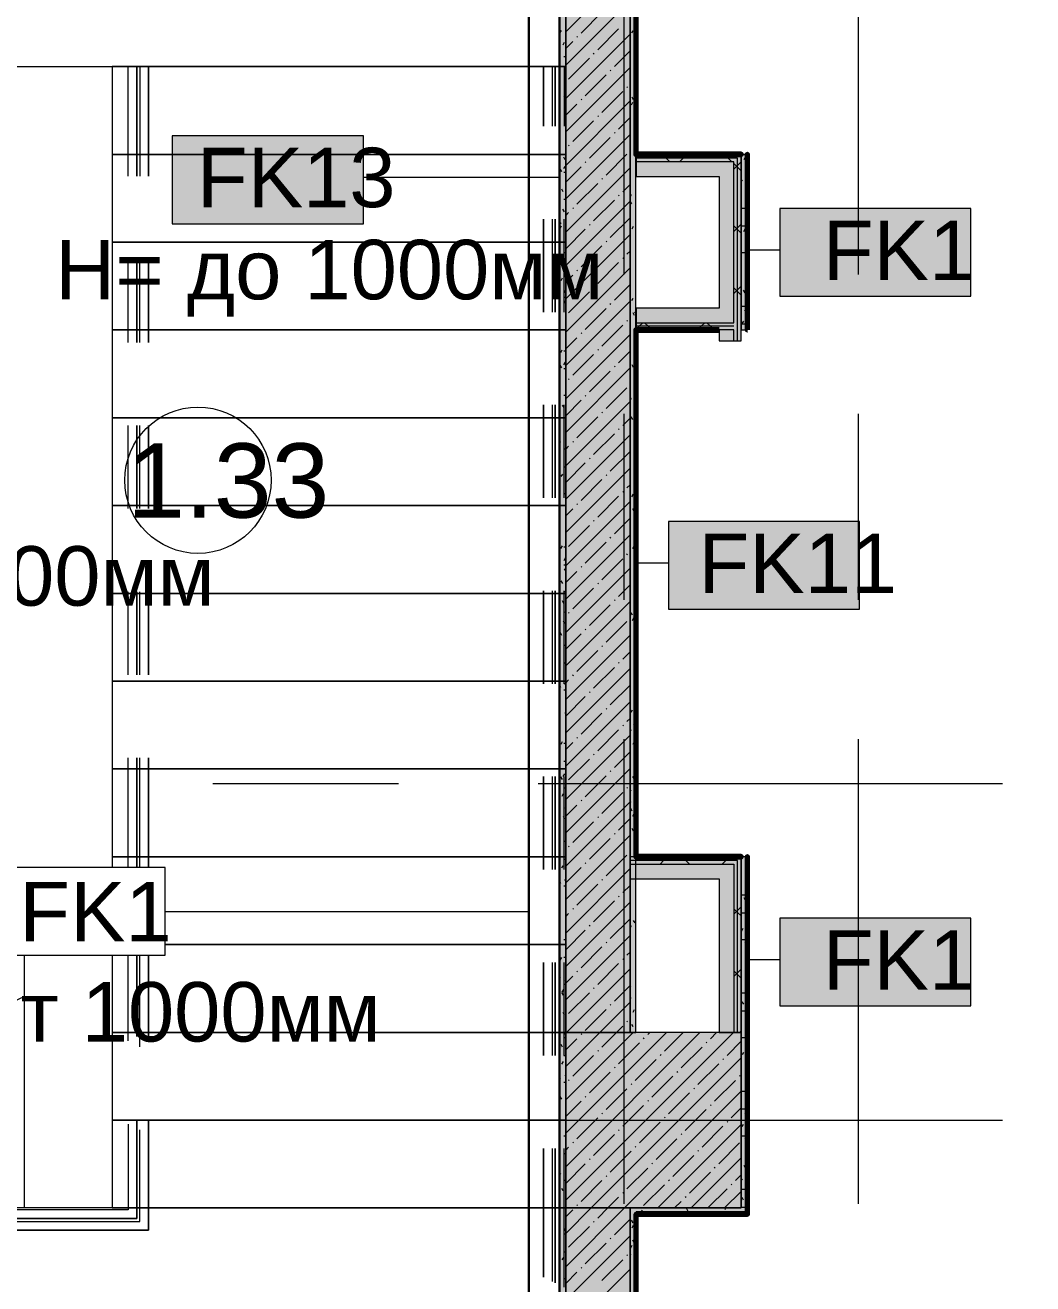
# Model space of a CAD drawing. Header units: millimetres. Extents: x -3817 to 677485, y -22715 to 103890.
# Drawn here: x 40556 to 43999, y 18352 to 22653 of the extents above; entities that cross this region are included whole.
import ezdxf

# ---------------------------------------------------------------- set-up
doc = ezdxf.new("R2010")
doc.units = ezdxf.units.MM
doc.layers.add('PDF _Геометрия', color=7, linetype='Continuous', true_color=0x1d1d1d)
doc.layers.add('PDF _Сплошная заливка', color=7, linetype='Continuous', true_color=0xffffff)
doc.layers.add('PDF _Текст', color=7, linetype='Continuous')
doc.styles.add('PDF GOST-Common', font='arial.ttf')

msp = doc.modelspace()

# ---------------------------------------------------------------- hatches: boundary and pattern name
at = {"layer": 'PDF _Сплошная заливка', "transparency": 33554559}
h = msp.add_hatch(color=256, dxfattribs=at)
h.paths.add_polyline_path([(43023.3, 18591.3), (43023.3, 19811.3), (43003.3, 19811.3), (43003.3, 18591.3)], flags=0)
h.paths.add_polyline_path([(43003.3, 21611.3), (43023.3, 21611.3), (43023.3, 22211.3), (43003.3, 22211.3)], flags=0)
h.paths.add_polyline_path([(43003.3, 24011.3), (43023.3, 24011.3), (43023.3, 25211.3), (43003.3, 25211.3), (43003.3, 24611.4)], flags=0)
for points in [[(42978.3, 22198.8), (42990.8, 22198.8), (42990.8, 22211.3), (42644.3, 22211.3), (42644.3, 22198.8), (42971.5, 22198.8)], [(42971.5, 22186.3), (42978.3, 22186.3), (42978.3, 22198.8), (42644.3, 22198.8), (42644.3, 22186.3), (42928.3, 22186.3)], [(42978.3, 21573.8), (42990.8, 21573.8), (42990.8, 22198.8), (42978.3, 22198.8), (42978.3, 21611.3)], [(42971.5, 21623.8), (42978.3, 21623.8), (42978.3, 21636.3), (42644.3, 21636.3), (42644.3, 21623.8), (42928.3, 21623.8)], [(42978.3, 21611.3), (42978.3, 21623.8), (42644.3, 21623.8), (42644.3, 21611.3), (42971.5, 21611.3)], [(42990.8, 19211.3), (43003.3, 19211.4), (43003.3, 19811.3), (42990.8, 19811.3), (42990.8, 19798.8)], [(42644.3, 18591.3), (43003.3, 18591.3), (43003.3, 18611.3), (42623.3, 18611.3), (42623.3, 18591.3), (42643.3, 18591.3)]]:
    msp.add_hatch(color=256, dxfattribs=at).paths.add_polyline_path(points)
at = {"layer": 'PDF _Сплошная заливка', "true_color": 0xe7e7e7, "transparency": 33554559}
h = msp.add_hatch(color=254, dxfattribs=at)
h.paths.add_polyline_path([(42978.3, 21573.8), (42978.3, 21611.3), (42928.3, 21610.3), (42928.3, 21573.8), (42971.5, 21573.8)], flags=0)
h.paths.add_polyline_path([(42928.3, 21636.3), (42978.3, 21636.3), (42978.3, 22186.3), (42928.3, 22186.3), (42928.3, 21686.3)], flags=0)
msp.add_hatch(color=254, dxfattribs=at).paths.add_polyline_path([(42978.3, 19211.3), (42978.3, 19786.3), (42928.3, 19786.3), (42928.3, 19211.3), (42971.5, 19211.3)])

# ---------------------------------------------------------------- linework, layer by layer
msp.add_lwpolyline([(39055.7, 17226.2), (42382.3, 17226.2), (42382.3, 25282.3), (39055.7, 25282.3)], close=True)
at = {"layer": 'PDF _Геометрия', "color": 9, "lineweight": 9, "true_color": 0xc0c0c0}
for points in [[(42403.3, 17131.3), (42403.3, 25311.3), (42383.3, 25311.3), (42003.3, 25311.3), (42403.3, 25311.3), (42403.3, 25531.4), (42153.3, 25531.4), (42153.3, 25531.1), (42173.3, 25531.1), (42403.3, 25531.1), (42403.3, 25211.3), (42623.3, 25211.3), (42623.3, 26411.3), (42403.3, 26411.3), (42153.3, 26411.3), (42153.3, 25689.1), (41953.3, 25689.1), (41953.3, 25531.4), (41953.3, 25311.3), (41928.3, 25311.3), (41928.3, 25201.3)], [(42383.3, 25290.3), (42383.3, 17131.3), (39023.3, 17131.3), (39023.3, 18620.7)], [(42643.3, 22212.3), (42643.3, 24611.4), (42623.3, 24611.4), (42623.3, 24086.3), (42623.3, 24011.3), (42623.3, 19811.3), (42623.3, 19736.3), (42623.3, 19211.3), (42643.3, 19211.3), (42643.3, 19811.3)], [(42643.3, 19812.3), (42643.3, 22211.3)], [(42928.3, 21610.3), (42928.3, 21573.8), (43003.3, 21573.8), (43003.3, 22211.3), (42990.8, 22211.3), (42928.3, 22211.3), (42644.3, 22211.3), (42644.3, 22136.3), (42928.3, 22136.3), (42928.3, 21686.3), (42644.3, 21686.3), (42644.3, 21611.3), (42928.3, 21611.3)], [(42644.3, 18591.3), (43003.3, 18591.3), (43023.3, 18591.3), (43023.3, 19811.3), (43003.3, 19811.3), (43003.3, 18611.3), (42623.3, 18611.3), (42623.3, 18591.3), (42623.3, 17171.3)], [(42623.3, 19736.3), (42928.3, 19736.3), (42928.3, 19211.3), (43003.3, 19211.3), (43003.3, 19811.3), (42990.8, 19811.3), (42928.3, 19811.3), (42623.3, 19811.3)], [(42623.3, 17171.3), (42623.3, 18611.3), (42403.3, 18611.3), (42403.3, 17111.3)]]:
    msp.add_lwpolyline(points, dxfattribs=at)
at = {"layer": 'PDF _Геометрия', "color": 253, "lineweight": 9, "true_color": 0xaaaaaa}
for points in [[(42403.3, 22511.3), (42403.3, 25311.3), (39003.3, 25311.3), (39003.3, 22511.3), (40853.3, 22511.3)], [(42403.3, 22211.3), (40853.3, 22211.3)], [(42403.3, 21911.3), (40853.3, 21911.3)], [(42403.3, 21611.3), (40853.3, 21611.3)], [(42403.3, 21311.3), (40853.3, 21311.3)], [(42403.3, 21011.3), (40853.3, 21011.3)], [(42403.3, 20711.3), (40853.3, 20711.3)], [(42403.3, 20411.3), (40853.3, 20411.3)], [(42403.3, 20111.3), (40853.3, 20111.3)], [(42403.3, 19811.3), (40853.3, 19811.3)], [(42403.3, 19511.3), (41034.4, 19511.3)], [(42403.3, 19211.3), (40853.3, 19211.3)], [(42403.3, 18911.3), (40853.3, 18911.3)]]:
    msp.add_lwpolyline(points, close=True, dxfattribs=at)
at = {"layer": 'PDF _Геометрия', "color": 231, "lineweight": 30, "true_color": 0xff80c0}
msp.add_lwpolyline([(42277.8, 17152.3), (42277.8, 24852.6)], dxfattribs=at)
at = {"layer": 'PDF _Геометрия', "color": 9, "lineweight": 9, "true_color": 0xc0c0c0}
for points in [[(42623.3, 19211.3), (42623.3, 24611.4), (42403.3, 24611.4), (42403.3, 19211.3)], [(43003.3, 22211.3), (43003.3, 21611.3), (43023.3, 21611.3), (43023.3, 22211.3)]]:
    msp.add_lwpolyline(points, close=True, dxfattribs=at)
at = {"layer": 'PDF _Геометрия', "color": 31, "lineweight": 70, "true_color": 0xfcbc52}
for points in [[(42644.3, 24011.3), (42643.3, 24011.3), (42643.3, 22211.3), (42644.3, 22211.3), (42644.3, 24010.3)], [(42644.3, 21611.3), (42643.3, 21611.3), (42643.3, 19811.3), (42644.3, 19811.3), (42644.3, 21610.3)]]:
    msp.add_lwpolyline(points, dxfattribs=at)
at = {"layer": 'PDF _Геометрия', "color": 253, "lineweight": 9, "true_color": 0xaaaaaa}
for points in [[(42603.3, 21801), (42603.3, 23388.5)], [(43403.3, 21801), (43403.3, 23388.5)], [(40553.3, 19474.9), (40553.3, 19334.1), (40553.3, 18611.3), (39003.3, 18611.3), (39003.3, 17111.3), (42403.3, 17111.3), (42403.3, 18611.3), (42403.3, 22511.3), (40853.3, 22511.3), (40853.3, 19774.9)], [(42603.3, 20689.8), (42603.3, 21324.8)], [(43403.3, 20689.8), (43403.3, 21324.8)], [(42603.3, 18626), (42603.3, 20213.5)], [(43403.3, 18626), (43403.3, 20213.5)], [(41197.6, 20061.3), (41832.6, 20061.3)], [(42308.8, 20061.3), (43896.3, 20061.3)], [(40853.3, 19474.9), (40853.3, 18611.3), (42403.3, 18611.3), (40853.3, 18611.3), (40553.3, 18611.3), (39003.3, 18611.3), (39665, 18919.9), (39712.2, 19114.3), (39844.3, 18831.1), (39891.6, 19025.6), (40553.3, 19334.1)], [(41197.6, 18911.3), (41832.6, 18911.3)], [(42308.8, 18911.3), (43896.3, 18911.3)]]:
    msp.add_lwpolyline(points, dxfattribs=at)
at = {"layer": 'PDF _Геометрия', "lineweight": 9}
for points in [[(42403.3, 22630.1), (42623.3, 22850.1)], [(42403.3, 22516), (42623.3, 22736)], [(42455.7, 22625.5), (42527, 22696.8)], [(42403.3, 22402), (42623.3, 22622)], [(42512.8, 22568.5), (42584, 22639.8)], [(42403.3, 22573.1), (42427.2, 22597)], [(42441.5, 22611.3), (42443.9, 22613.7)], [(42413, 22468.7), (42484.3, 22540)], [(42498.5, 22554.3), (42500.9, 22556.6)], [(42569.8, 22511.5), (42623.3, 22565)], [(42403.3, 22287.9), (42623.3, 22507.9)], [(42555.5, 22497.2), (42557.9, 22499.6)], [(42470, 22411.7), (42541.3, 22483)], [(42527, 22354.7), (42598.3, 22426)], [(42612.6, 22440.2), (42614.9, 22442.6)], [(42403.3, 22173.9), (42623.3, 22393.9)], [(42403.3, 22345), (42441.5, 22383.2)], [(42455.7, 22397.4), (42458.1, 22399.8)], [(42427.2, 22254.9), (42498.5, 22326.2)], [(42512.8, 22340.4), (42515.1, 22342.8)], [(42584, 22297.7), (42623.3, 22336.9)], [(42403.3, 22059.8), (42623.3, 22279.8)], [(42569.8, 22283.4), (42572.2, 22285.8)], [(42413, 22240.6), (42415.3, 22243)], [(42484.3, 22197.9), (42555.5, 22269.1)], [(42541.3, 22140.8), (42612.6, 22212.1)], [(42759.3, 22186.3), (42746.8, 22198.8), (42734.3, 22211.3)], [(42792.1, 22186.3), (42804.6, 22198.8), (42817.1, 22211.3)], [(42971.5, 22186.3), (42959, 22198.8), (42946.5, 22211.3)], [(42403.3, 22116.9), (42455.7, 22169.3)], [(42403.3, 21945.8), (42623.3, 22165.8)], [(42470, 22183.6), (42472.4, 22186)], [(42978.3, 22160.4), (42990.8, 22172.9), (43003.3, 22185.4)], [(43003.3, 22154.6), (42990.8, 22167.1), (42978.3, 22179.6)], [(42441.5, 22041), (42512.8, 22112.3)], [(42527, 22126.6), (42529.4, 22129)], [(42598.3, 22083.8), (42623.3, 22108.8)], [(42584, 22069.6), (42586.4, 22071.9)], [(42403.3, 21831.7), (42623.3, 22051.7)], [(42427.2, 22026.8), (42429.6, 22029.2)], [(42498.5, 21984), (42569.8, 22055.3)], [(42403.3, 22002.8), (42413, 22012.5)], [(42555.5, 21927), (42623.3, 21994.7)], [(42403.3, 21888.8), (42470, 21955.5)], [(42403.3, 21717.7), (42623.3, 21937.7)], [(42484.3, 21969.8), (42486.6, 21972.1)], [(42978.3, 21948.2), (42990.8, 21960.7), (43003.3, 21973.2)], [(43003.3, 21942.4), (42990.8, 21954.9), (42978.3, 21967.4)], [(42455.7, 21827.2), (42527, 21898.5)], [(42541.3, 21912.7), (42543.6, 21915.1)], [(42598.3, 21855.7), (42600.7, 21858.1)], [(42612.6, 21870), (42623.3, 21880.7)], [(42403.3, 21603.6), (42623.3, 21823.6)], [(42441.5, 21812.9), (42443.9, 21815.3)], [(42512.8, 21770.2), (42584, 21841.5)], [(42403.3, 21774.7), (42427.2, 21798.7)], [(42569.8, 21713.2), (42623.3, 21766.6)], [(42413, 21670.4), (42484.3, 21741.7)], [(42498.5, 21755.9), (42500.9, 21758.3)], [(42978.3, 21736.1), (42990.8, 21748.6), (43003.3, 21761.1)], [(43003.3, 21730.3), (42990.8, 21742.8), (42978.3, 21755.3)], [(42403.3, 21489.6), (42623.3, 21709.6)], [(42470, 21613.4), (42541.3, 21684.6)], [(42555.5, 21698.9), (42557.9, 21701.3)], [(42612.6, 21641.9), (42614.9, 21644.2)], [(42644.3, 21614.2), (42653.9, 21623.8), (42666.4, 21636.3)], [(42698, 21611.3), (42685.4, 21623.8), (42672.9, 21636.3)], [(42853.5, 21611.3), (42866, 21623.8), (42878.5, 21636.3)], [(42910.1, 21611.3), (42897.6, 21623.8), (42885.1, 21636.3)], [(42403.3, 21375.5), (42623.3, 21595.5)], [(42455.7, 21599.1), (42458.1, 21601.5)], [(42527, 21556.3), (42598.3, 21627.6)], [(42403.3, 21546.6), (42441.5, 21584.8)], [(42427.2, 21456.5), (42498.5, 21527.8)], [(42512.8, 21542.1), (42515.1, 21544.4)], [(42584, 21499.3), (42623.3, 21538.5)], [(42403.3, 21261.5), (42623.3, 21481.5)], [(42484.3, 21399.5), (42555.5, 21470.8)], [(42569.8, 21485.1), (42572.2, 21487.4)], [(42413, 21442.3), (42415.3, 21444.7)], [(42470, 21385.3), (42472.4, 21387.6)], [(42541.3, 21342.5), (42612.6, 21413.8)], [(42403.3, 21318.5), (42455.7, 21371)], [(42403.3, 21147.4), (42623.3, 21367.4)], [(42441.5, 21242.7), (42512.8, 21314)], [(42527, 21328.2), (42529.4, 21330.6)], [(42598.3, 21285.5), (42623.3, 21310.4)], [(42403.3, 21033.4), (42623.3, 21253.4)], [(42498.5, 21185.7), (42569.8, 21257)], [(42584, 21271.2), (42586.4, 21273.6)], [(42403.3, 21204.5), (42413, 21214.2)], [(42427.2, 21228.4), (42429.6, 21230.8)], [(42484.3, 21171.4), (42486.6, 21173.8)], [(42555.5, 21128.6), (42623.3, 21196.4)], [(42403.3, 21090.4), (42470, 21157.2)], [(42403.3, 20919.4), (42623.3, 21139.4)], [(42541.3, 21114.4), (42543.6, 21116.8)], [(42455.7, 21028.9), (42527, 21100.1)], [(42612.6, 21071.6), (42623.3, 21082.3)], [(42512.8, 20971.8), (42584, 21043.1)], [(42598.3, 21057.4), (42600.7, 21059.7)], [(42403.3, 20805.3), (42623.3, 21025.3)], [(42403.3, 20976.4), (42427.2, 21000.3)], [(42441.5, 21014.6), (42443.9, 21017)], [(42498.5, 20957.6), (42500.9, 20959.9)], [(42569.8, 20914.8), (42623.3, 20968.3)], [(42403.3, 20691.3), (42623.3, 20911.3)], [(42413, 20872), (42484.3, 20943.3)], [(42555.5, 20900.5), (42557.9, 20902.9)], [(42470, 20815), (42541.3, 20886.3)], [(42527, 20758), (42598.3, 20829.3)], [(42612.6, 20843.5), (42614.9, 20845.9)], [(42403.3, 20577.2), (42623.3, 20797.2)], [(42403.3, 20748.3), (42441.5, 20786.5)], [(42455.7, 20800.8), (42458.1, 20803.1)], [(42427.2, 20658.2), (42498.5, 20729.5)], [(42512.8, 20743.7), (42515.1, 20746.1)], [(42584, 20701), (42623.3, 20740.2)], [(42569.8, 20686.7), (42572.2, 20689.1)], [(42403.3, 20463.2), (42623.3, 20683.2)], [(42413, 20643.9), (42415.3, 20646.3)], [(42484.3, 20601.2), (42555.5, 20672.5)], [(42541.3, 20544.1), (42612.6, 20615.4)], [(42403.3, 20520.2), (42455.7, 20572.7)], [(42403.3, 20349.1), (42623.3, 20569.1)], [(42470, 20586.9), (42472.4, 20589.3)], [(42441.5, 20444.4), (42512.8, 20515.6)], [(42527, 20529.9), (42529.4, 20532.3)], [(42584, 20472.9), (42586.4, 20475.2)], [(42598.3, 20487.1), (42623.3, 20512.1)], [(42403.3, 20235.1), (42623.3, 20455.1)], [(42427.2, 20430.1), (42429.6, 20432.5)], [(42498.5, 20387.3), (42569.8, 20458.6)], [(42403.3, 20406.1), (42413, 20415.8)], [(42555.5, 20330.3), (42623.3, 20398)], [(42403.3, 20292.1), (42470, 20358.8)], [(42484.3, 20373.1), (42486.6, 20375.4)], [(42403.3, 20121), (42623.3, 20341)], [(42455.7, 20230.5), (42527, 20301.8)], [(42541.3, 20316), (42543.6, 20318.4)], [(42598.3, 20259), (42600.7, 20261.4)], [(42612.6, 20273.3), (42623.3, 20284)], [(42403.3, 20007), (42623.3, 20227)], [(42441.5, 20216.3), (42443.9, 20218.6)], [(42512.8, 20173.5), (42584, 20244.8)], [(42403.3, 20178), (42427.2, 20202)], [(42413, 20073.7), (42484.3, 20145)], [(42498.5, 20159.2), (42500.9, 20161.6)], [(42569.8, 20116.5), (42623.3, 20169.9)], [(42403.3, 19892.9), (42623.3, 20112.9)], [(42470, 20016.7), (42541.3, 20087.9)], [(42555.5, 20102.2), (42557.9, 20104.6)], [(42612.6, 20045.2), (42614.9, 20047.6)], [(42403.3, 19778.9), (42623.3, 19998.9)], [(42455.7, 20002.4), (42458.1, 20004.8)], [(42527, 19959.6), (42598.3, 20030.9)], [(42403.3, 19949.9), (42441.5, 19988.2)], [(42427.2, 19859.9), (42498.5, 19931.1)], [(42512.8, 19945.4), (42515.1, 19947.8)], [(42584, 19902.6), (42623.3, 19941.8)], [(42403.3, 19664.8), (42623.3, 19884.8)], [(42484.3, 19802.8), (42555.5, 19874.1)], [(42569.8, 19888.4), (42572.2, 19890.7)], [(42413, 19845.6), (42415.3, 19848)], [(42470, 19788.6), (42472.4, 19790.9)], [(42541.3, 19745.8), (42612.6, 19817.1)], [(42725.6, 19786.3), (42738.1, 19798.8), (42750.6, 19811.3)], [(42825.9, 19786.3), (42813.4, 19798.8), (42800.9, 19811.3)], [(42937.7, 19786.3), (42950.2, 19798.8), (42962.7, 19811.3)], [(42403.3, 19721.8), (42455.7, 19774.3)], [(42403.3, 19550.8), (42623.3, 19770.8)], [(42441.5, 19646), (42512.8, 19717.3)], [(42527, 19731.5), (42529.4, 19733.9)], [(42598.3, 19688.8), (42623.3, 19713.7)], [(42403.3, 19436.7), (42623.3, 19656.7)], [(42498.5, 19589), (42569.8, 19660.3)], [(42584, 19674.5), (42586.4, 19676.9)], [(42403.3, 19607.8), (42413, 19617.5)], [(42427.2, 19631.8), (42429.6, 19634.1)], [(42978.3, 19614.8), (42990.8, 19627.3), (43003.3, 19639.8)], [(43003.3, 19609), (42990.8, 19621.5), (42978.3, 19634)], [(42484.3, 19574.7), (42486.6, 19577.1)], [(42555.5, 19532), (42623.3, 19599.7)], [(42403.3, 19493.7), (42470, 19560.5)], [(42403.3, 19322.7), (42623.3, 19542.7)], [(42455.7, 19432.2), (42527, 19503.4)], [(42541.3, 19517.7), (42543.6, 19520.1)], [(42612.6, 19474.9), (42623.3, 19485.6)], [(42512.8, 19375.1), (42584, 19446.4)], [(42598.3, 19460.7), (42600.7, 19463)], [(42403.3, 19208.6), (42406, 19211.3), (42623.3, 19428.6)], [(42403.3, 19379.7), (42427.2, 19403.7)], [(42441.5, 19417.9), (42443.9, 19420.3)], [(42978.3, 19402.6), (42990.8, 19415.1), (43003.3, 19427.6)], [(43003.3, 19396.8), (42990.8, 19409.3), (42978.3, 19421.8)], [(42498.5, 19360.9), (42500.9, 19363.3)], [(42569.8, 19318.1), (42623.3, 19371.6)], [(42403.3, 19094.6), (42520.1, 19211.3), (42623.3, 19314.6)], [(42413, 19275.3), (42484.3, 19346.6)], [(42470, 19218.3), (42541.3, 19289.6)], [(42555.5, 19303.9), (42557.9, 19306.2)], [(42527, 19161.3), (42577.1, 19211.3), (42598.3, 19232.6)], [(42612.6, 19246.8), (42614.9, 19249.2)], [(42403.3, 18980.5), (42634.1, 19211.3)], [(42403.3, 18866.5), (42748.1, 19211.3)], [(42403.3, 18752.4), (42862.2, 19211.3)], [(42403.3, 18638.4), (42976.2, 19211.3)], [(42403.3, 19151.6), (42441.5, 19189.8)], [(42455.7, 19204.1), (42458.1, 19206.4)], [(42669.6, 19189.8), (42672, 19192.2)], [(42683.8, 19204.1), (42691.1, 19211.3)], [(42740.9, 19147), (42805.2, 19211.3)], [(42897.7, 19189.8), (42919.2, 19211.3)], [(42954.7, 19132.8), (43003.3, 19181.3)], [(42999.1, 19211.3), (43003.3, 19215.5)], [(42512.8, 19147), (42515.1, 19149.4)], [(42584, 19104.3), (42655.3, 19175.6)], [(42797.9, 19090), (42869.2, 19161.3)], [(42883.4, 19175.6), (42885.8, 19177.9)], [(42403.3, 18524.3), (42490.3, 18611.3), (43003.3, 19124.3)], [(42427.2, 19061.5), (42498.5, 19132.8)], [(42641.1, 19047.3), (42712.4, 19118.5)], [(42726.6, 19132.8), (42729, 19135.2)], [(42854.9, 19033), (42926.2, 19104.3)], [(42940.5, 19118.5), (42942.8, 19120.9)], [(42484.3, 19004.5), (42555.5, 19075.8)], [(42569.8, 19090), (42572.2, 19092.4)], [(42698.1, 18990.2), (42769.4, 19061.5)], [(42783.6, 19075.8), (42786, 19078.1)], [(42997.5, 19061.5), (42999.8, 19063.9)], [(42403.3, 18410.3), (42604.3, 18611.3), (43003.3, 19010.3)], [(42413, 19047.3), (42415.3, 19049.6)], [(42541.3, 18947.5), (42612.6, 19018.7)], [(42626.8, 19033), (42629.2, 19035.4)], [(42840.7, 19018.7), (42843, 19021.1)], [(42911.9, 18976), (42983.2, 19047.3)], [(42403.3, 18923.5), (42455.7, 18976)], [(42470, 18990.2), (42472.4, 18992.6)], [(42683.8, 18976), (42686.2, 18978.3)], [(42755.1, 18933.2), (42826.4, 19004.5)], [(42527, 18933.2), (42529.4, 18935.6)], [(42598.3, 18890.4), (42669.6, 18961.7)], [(42812.1, 18876.2), (42883.4, 18947.5)], [(42897.7, 18961.7), (42900.1, 18964.1)], [(42969, 18918.9), (43003.3, 18953.2)], [(42441.5, 18847.7), (42512.8, 18918.9)], [(42655.3, 18833.4), (42726.6, 18904.7)], [(42718.4, 18611.3), (43003.3, 18896.2)], [(42740.9, 18918.9), (42743.2, 18921.3)], [(42869.2, 18819.2), (42940.5, 18890.4)], [(42954.7, 18904.7), (42957.1, 18907.1)], [(42498.5, 18790.6), (42569.8, 18861.9)], [(42584, 18876.2), (42586.4, 18878.5)], [(42712.4, 18776.4), (42783.6, 18847.7)], [(42797.9, 18861.9), (42800.3, 18864.3)], [(42403.3, 18809.4), (42413, 18819.2)], [(42427.2, 18833.4), (42429.6, 18835.8)], [(42555.5, 18733.6), (42626.8, 18804.9)], [(42641.1, 18819.2), (42643.4, 18821.5)], [(42854.9, 18804.9), (42857.3, 18807.3)], [(42926.2, 18762.1), (42997.5, 18833.4)], [(42403.3, 18695.4), (42470, 18762.1)], [(42484.3, 18776.4), (42486.6, 18778.8)], [(42698.1, 18762.1), (42700.5, 18764.5)], [(42769.4, 18719.4), (42840.7, 18790.6)], [(42832.4, 18611.3), (43003.3, 18782.2)], [(42541.3, 18719.4), (42543.6, 18721.7)], [(42612.6, 18676.6), (42683.8, 18747.9)], [(42826.4, 18662.3), (42897.7, 18733.6)], [(42911.9, 18747.9), (42914.3, 18750.2)], [(42983.2, 18705.1), (43003.3, 18725.1)], [(42455.7, 18633.8), (42527, 18705.1)], [(42669.6, 18619.6), (42740.9, 18690.8)], [(42755.1, 18705.1), (42757.5, 18707.5)], [(42889.5, 18611.3), (42954.7, 18676.6)], [(42946.5, 18611.3), (43003.3, 18668.1)], [(42969, 18690.8), (42971.3, 18693.2)], [(42441.5, 18619.6), (42443.9, 18621.9)], [(42512.8, 18576.8), (42547.3, 18611.3), (42584, 18648.1)], [(42598.3, 18662.3), (42600.7, 18664.7)], [(42775.4, 18611.3), (42797.9, 18633.8)], [(42812.1, 18648.1), (42814.5, 18650.4)], [(42403.3, 18581.3), (42427.2, 18605.3)], [(42413, 18477), (42484.3, 18548.3)], [(42498.5, 18562.5), (42500.9, 18564.9)], [(42569.8, 18519.8), (42623.3, 18573.2)], [(42403.3, 18296.2), (42623.3, 18516.2)], [(42555.5, 18505.5), (42557.9, 18507.9)], [(42470, 18420), (42541.3, 18491.3)], [(42612.6, 18448.5), (42614.9, 18450.9)], [(42455.7, 18405.7), (42458.1, 18408.1)], [(42527, 18363), (42598.3, 18434.2)], [(42403.3, 18182.2), (42623.3, 18402.2)], [(42403.3, 18353.2), (42441.5, 18391.5)]]:
    msp.add_lwpolyline(points, dxfattribs=at)
at = {"layer": 'PDF _Геометрия', "color": 253, "lineweight": 9, "true_color": 0x9b9b9b}
for points in [[(42387.5, 22635.1), (42383.3, 22627.9)], [(42633.2, 22634), (42628.2, 22625.3)], [(42398.6, 22593.5), (42393.6, 22584.8)], [(42643.3, 22590.5), (42639.3, 22583.7)], [(42640.9, 22607.3), (42643.3, 22607.3)], [(42397.1, 22546.3), (42403.3, 22546.3)], [(42640.9, 22546.3), (42643.3, 22546.3)], [(42397.1, 22485.3), (42403.3, 22485.3)], [(42403.3, 22479.6), (42400.7, 22475.1)], [(42640.9, 22454.9), (42643.3, 22454.9)], [(42401.6, 22415.8), (42396.6, 22407.1)], [(42635.2, 22398.2), (42630.2, 22406.9)], [(42397.1, 22393.9), (42403.3, 22393.9)], [(42403.3, 22373.2), (42399.7, 22379.4)], [(42632.1, 22388.3), (42627.1, 22379.6)], [(42643.3, 22346.7), (42638.2, 22338)], [(42643.3, 22262.3), (42638.4, 22270.8)], [(42640.9, 22272), (42643.3, 22272)], [(42401.8, 22193), (42396.7, 22201.7)], [(42397.1, 22211), (42403.3, 22211)], [(42640.9, 22211), (42643.3, 22211)], [(43006.7, 22211), (43016.8, 22211)], [(43016.9, 22201.3), (43011.9, 22192.6)], [(42390.6, 22151.3), (42385.6, 22160)], [(42400.5, 22170.1), (42395.5, 22161.4)], [(42397.1, 22150.1), (42403.3, 22150.1)], [(43023.3, 22151.4), (43023, 22151)], [(42640.9, 22119.6), (42643.3, 22119.6)], [(43007, 22120), (43003.3, 22126.5)], [(42394.7, 22083.3), (42389.7, 22092)], [(42626.9, 22074.5), (42623.3, 22068.2)], [(42398.8, 22015.3), (42393.7, 22024)], [(42397.1, 22058.6), (42403.3, 22058.6)], [(42629.3, 22042.7), (42624.2, 22051.5)], [(43006.7, 22028.1), (43016.8, 22028.1)], [(42387.6, 21973.6), (42383.3, 21981.2)], [(42388.3, 21966), (42383.3, 21957.3)], [(42634, 21964.9), (42629, 21956.2)], [(42640.9, 21936.7), (42643.3, 21936.7)], [(43006.7, 21967.2), (43016.8, 21967.2)], [(43015.8, 21955.6), (43010.8, 21946.9)], [(43023.3, 21907.6), (43021.9, 21905.3)], [(42395.3, 21856.3), (42390.3, 21847.6)], [(42397.1, 21875.7), (42403.3, 21875.7)], [(42640.9, 21875.7), (42643.3, 21875.7)], [(43006.7, 21875.7), (43016.8, 21875.7)], [(42397.1, 21814.8), (42403.3, 21814.8)], [(42384.6, 21795.9), (42383.3, 21798.3)], [(42391.3, 21788.3), (42386.2, 21779.6)], [(42640.9, 21784.3), (42643.3, 21784.3)], [(43023.3, 21787), (43022.4, 21788.6)], [(42397.1, 21723.3), (42403.3, 21723.3)], [(42402.4, 21746.6), (42397.4, 21737.9)], [(42632.9, 21719.1), (42627.9, 21710.4)], [(43003.6, 21751.5), (43003.3, 21751)], [(43016.2, 21738.2), (43011.2, 21746.9)], [(42403.3, 21702.7), (42398.9, 21710.2)], [(42643.3, 21676.1), (42639, 21668.8)], [(43006.7, 21692.9), (43016.8, 21692.9)], [(43020.3, 21670.2), (43015.3, 21678.9)], [(42638.5, 21660.9), (42633.5, 21669.7)], [(43010.6, 21641.8), (43005.6, 21633.1)], [(42642.6, 21592.9), (42637.6, 21601.6)], [(42640.9, 21601.4), (42643.3, 21601.4)], [(43006.7, 21631.9), (43016.8, 21631.9)], [(42390.2, 21542.5), (42385.1, 21533.8)], [(42397.1, 21540.5), (42403.3, 21540.5)], [(42640.9, 21540.5), (42643.3, 21540.5)], [(42643.3, 21530.8), (42641.7, 21533.6)], [(42389.8, 21482.1), (42384.8, 21490.9)], [(42401.3, 21500.9), (42396.3, 21492.2)], [(42397.1, 21479.5), (42403.3, 21479.5)], [(42635.5, 21483.2), (42630.5, 21492)], [(42643.3, 21493.2), (42642, 21491.1)], [(42624.4, 21441.6), (42623.3, 21443.5)], [(42640.9, 21449), (42643.3, 21449)], [(42397.1, 21388.1), (42403.3, 21388.1)], [(42628.5, 21373.6), (42623.4, 21382.3)], [(42398, 21346.1), (42392.9, 21354.8)], [(42623.6, 21337.3), (42623.3, 21336.7)], [(42632.5, 21305.5), (42627.5, 21314.3)], [(42640.9, 21266.1), (42643.3, 21266.1)], [(42643.3, 21249.4), (42640.9, 21245.4)], [(42385, 21228.8), (42383.3, 21225.8)], [(42397.1, 21205.2), (42403.3, 21205.2)], [(42640.9, 21205.2), (42643.3, 21205.2)], [(42383.8, 21126.7), (42383.3, 21127.7)], [(42392.1, 21119.1), (42387, 21110.4)], [(42397.1, 21144.2), (42403.3, 21144.2)], [(42640.9, 21113.7), (42643.3, 21113.7)], [(42397.1, 21052.8), (42403.3, 21052.8)], [(42633.7, 21050), (42628.7, 21041.3)], [(42637.7, 20991.8), (42632.7, 21000.5)], [(42403.3, 20971.2), (42402.2, 20973)], [(42640.8, 20940.3), (42635.8, 20931.6)], [(42640.9, 20930.9), (42643.3, 20930.9)], [(42391, 20873.4), (42385.9, 20864.6)], [(42397.1, 20869.9), (42403.3, 20869.9)], [(42636.7, 20872.3), (42631.7, 20863.6)], [(42640.9, 20869.9), (42643.3, 20869.9)], [(42643.3, 20860.3), (42640.9, 20864.4)], [(42402.1, 20831.7), (42397.1, 20823)], [(42643.3, 20822.7), (42642.8, 20821.9)], [(42397.1, 20808.9), (42403.3, 20808.9)], [(42403.3, 20788.3), (42399.2, 20795.3)], [(42623.6, 20772.4), (42623.3, 20773)], [(42640.9, 20778.5), (42643.3, 20778.5)], [(42393.1, 20744.9), (42388.1, 20753.7)], [(42397.1, 20717.5), (42403.3, 20717.5)], [(42397.2, 20676.9), (42392.1, 20685.6)], [(42403.3, 20650.8), (42400.1, 20645.3)], [(42631.7, 20636.4), (42626.7, 20645.1)], [(42401.3, 20608.9), (42396.2, 20617.6)], [(42635.6, 20626.5), (42630.6, 20617.8)], [(42390.1, 20567.2), (42385.1, 20576)], [(42640.9, 20595.6), (42643.3, 20595.6)], [(42643.3, 20578.8), (42641.7, 20576.2)], [(42397.1, 20534.6), (42403.3, 20534.6)], [(42640.9, 20534.6), (42643.3, 20534.6)], [(42397.1, 20473.7), (42403.3, 20473.7)], [(42640.9, 20443.2), (42643.3, 20443.2)], [(42387.1, 20389.5), (42383.3, 20396.2)], [(42403.3, 20407), (42399, 20399.6)], [(42623.4, 20422.4), (42623.3, 20422.3)], [(42397.1, 20382.2), (42403.3, 20382.2)], [(42403.3, 20300.6), (42401.4, 20303.8)], [(42630.4, 20312.8), (42625.4, 20304.1)], [(42641, 20254.6), (42636, 20263.3)], [(42640.9, 20260.3), (42643.3, 20260.3)], [(42626.3, 20244.7), (42623.3, 20239.4)], [(42391.8, 20204.2), (42386.7, 20195.5)], [(42397.1, 20199.3), (42403.3, 20199.3)], [(42637.5, 20203.1), (42632.5, 20194.4)], [(42643.3, 20189.7), (42640.1, 20195.2)], [(42640.9, 20199.3), (42643.3, 20199.3)], [(42397.1, 20138.4), (42403.3, 20138.4)], [(42392.3, 20075.8), (42387.3, 20084.5)], [(42398.8, 20094.5), (42393.8, 20085.8)], [(42638, 20076.9), (42633, 20085.6)], [(42640.9, 20107.9), (42643.3, 20107.9)], [(42397.1, 20046.9), (42403.3, 20046.9)], [(42626.9, 20035.2), (42623.3, 20041.5)], [(42394.8, 20026.5), (42389.7, 20017.8)], [(42625.2, 19999), (42623.3, 19995.6)], [(42403.3, 19980.3), (42400.9, 19976.1)], [(42630.9, 19967.2), (42625.9, 19975.9)], [(42636.4, 19957.4), (42631.4, 19948.6)], [(42400.5, 19939.7), (42395.4, 19948.4)], [(42640.9, 19925), (42643.3, 19925)], [(42635, 19899.2), (42630, 19907.9)], [(42643.3, 19908.3), (42642.5, 19907)], [(42397.1, 19864.1), (42403.3, 19864.1)], [(42623.9, 19857.5), (42623.3, 19858.6)], [(42640.9, 19864.1), (42643.3, 19864.1)], [(42397.1, 19803.1), (42403.3, 19803.1)], [(43009.6, 19811.3), (43005, 19803.3)], [(42393.7, 19780.7), (42388.6, 19772)], [(42640.9, 19772.6), (42643.3, 19772.6)], [(43021.2, 19770.4), (43016.2, 19761.7)], [(42386.3, 19720.4), (42383.3, 19725.6)], [(42397.1, 19711.7), (42403.3, 19711.7)], [(42403.3, 19736.4), (42399.8, 19730.4)], [(43006.7, 19681.2), (43016.8, 19681.2)], [(43017.9, 19662.7), (43012.9, 19671.4)], [(43006.7, 19620.2), (43016.8, 19620.2)], [(42627.1, 19575.6), (42623.3, 19568.8)], [(42640.2, 19585.4), (42635.2, 19594.1)], [(42640.9, 19589.7), (42643.3, 19589.7)], [(42397.1, 19528.8), (42403.3, 19528.8)], [(42640.9, 19528.8), (42643.3, 19528.8)], [(43008.9, 19566.3), (43003.9, 19557.6)], [(43006.7, 19528.8), (43016.8, 19528.8)], [(43023.3, 19531.5), (43021.1, 19535.3)], [(43020.1, 19524.7), (43015.1, 19515.9)], [(42388.5, 19467), (42383.5, 19458.3)], [(42397.1, 19467.8), (42403.3, 19467.8)], [(43003.8, 19443.3), (43003.3, 19444.2)], [(42384.4, 19398.9), (42383.3, 19397)], [(42640.9, 19437.3), (42643.3, 19437.3)], [(42395.6, 19357.3), (42390.5, 19348.6)], [(42397.1, 19376.4), (42403.3, 19376.4)], [(42403.3, 19386.2), (42401.7, 19388.9)], [(42626.1, 19366.1), (42623.3, 19370.9)], [(42395.6, 19338.6), (42390.5, 19347.3)], [(42626, 19329.8), (42623.3, 19325)], [(43006.7, 19345.9), (43016.8, 19345.9)], [(43011.9, 19307.3), (43006.9, 19316)], [(42399.7, 19270.5), (42394.6, 19279.2)], [(42637.2, 19288.2), (42632.2, 19279.5)], [(43006.7, 19284.9), (43016.8, 19284.9)], [(42634.2, 19230), (42629.2, 19238.7)], [(42640.9, 19254.5), (42643.3, 19254.5)], [(43003.8, 19252.5), (43003.3, 19251.7)], [(42397.1, 19193.5), (42403.3, 19193.5)], [(42403.3, 19203.3), (42398.7, 19211.2)], [(43006.7, 19193.5), (43016.8, 19193.5)], [(42383.3, 19153.2), (42383.3, 19153.1)], [(42392.6, 19160.9), (42387.5, 19169.6)], [(43010.8, 19142.9), (43005.8, 19134.1)], [(42394.5, 19111.6), (42389.4, 19102.9)], [(42397.1, 19132.5), (42403.3, 19132.5)], [(42385.5, 19051.2), (42383.3, 19055.1)], [(42403.3, 19065.9), (42400.6, 19061.2)], [(42397.1, 19041.1), (42403.3, 19041.1)], [(43006.7, 19010.6), (43016.8, 19010.6)], [(42389.6, 18983.2), (42384.6, 18991.9)], [(43006.7, 18949.7), (43016.8, 18949.7)], [(43021.2, 18925.5), (43016.2, 18934.2)], [(43009.7, 18897.1), (43004.7, 18888.4)], [(42397.1, 18858.2), (42403.3, 18858.2)], [(43006.7, 18858.2), (43016.8, 18858.2)], [(43020.9, 18855.5), (43015.9, 18846.8)], [(43023.3, 18861), (43020.3, 18866.2)], [(42397.1, 18797.3), (42403.3, 18797.3)], [(43018.2, 18747.8), (43013.2, 18756.5)], [(42385.2, 18729.8), (42383.3, 18726.4)], [(43007.1, 18706.1), (43003.3, 18712.7)], [(43023.3, 18737.7), (43022.9, 18737.1)], [(42394.8, 18669.4), (42389.7, 18678.1)], [(42397.1, 18705.8), (42403.3, 18705.8)], [(43006.7, 18675.3), (43016.8, 18675.3)], [(43023.3, 18676.7), (43018.9, 18669.1)], [(42403.3, 18639.1), (42402.5, 18637.8)], [(43011.1, 18638.1), (43006.1, 18646.8)], [(42640.9, 18583.9), (42643.3, 18583.9)], [(42664.4, 18603.8), (42659.4, 18595.1)], [(42732.4, 18599.7), (42727.6, 18591.3)], [(42780.7, 18610.6), (42780.2, 18611.3)], [(42822.3, 18599.5), (42817.3, 18608.2)], [(42950.3, 18611.3), (42946.7, 18605.1)], [(43006.7, 18614.4), (43016.8, 18614.4)], [(42402.9, 18533.3), (42397.9, 18542)], [(42633.4, 18560.8), (42628.4, 18569.5)], [(42633.9, 18551), (42628.9, 18542.3)], [(42397.1, 18522.9), (42403.3, 18522.9)], [(42637.5, 18492.8), (42632.5, 18501.5)], [(42640.9, 18522.9), (42643.3, 18522.9)], [(42384.1, 18484), (42383.3, 18482.6)], [(42397.1, 18462), (42403.3, 18462)], [(42626.4, 18451.1), (42623.3, 18456.5)], [(42629.8, 18482.9), (42624.8, 18474.2)], [(42395.3, 18442.4), (42390.2, 18433.7)], [(42641, 18441.3), (42636, 18432.6)], [(42640.9, 18431.5), (42643.3, 18431.5)], [(42397.1, 18370.5), (42403.3, 18370.5)]]:
    msp.add_lwpolyline(points, dxfattribs=at)
at = {"layer": 'PDF _Геометрия', "color": 7, "lineweight": 9}
for points in [[(40908.3, 22137.1), (40908.3, 22511.3), (40948.3, 22511.3), (40948.3, 22137.1)], [(42357.9, 22307.6), (42357.9, 22511.3), (42397.9, 22511.3), (42397.9, 22307.6)], [(42990.8, 21573.8), (42990.8, 22198.8), (42978.3, 22198.8), (42928.3, 22198.8), (42644.3, 22198.8)], [(42644.3, 21636.3), (42928.3, 21636.3), (42978.3, 21636.3), (42978.3, 22186.3), (42928.3, 22186.3), (42644.3, 22186.3)], [(42382.8, 22132.6), (41711.9, 22132.6)], [(42357.9, 21672.6), (42357.9, 21990.1)], [(42397.9, 21672.6), (42397.9, 21990.1)], [(40908.3, 21569.1), (40908.3, 21853.1)], [(40948.3, 21569.1), (40948.3, 21853.1)], [(43023.8, 21885), (43134.7, 21885)], [(42978.3, 21623.8), (42928.3, 21623.8), (42644.3, 21623.8)], [(42978.3, 21573.8), (42978.3, 21611.3), (42928.3, 21611.3)], [(42357.9, 21037.6), (42357.9, 21355.1)], [(42397.9, 21037.6), (42397.9, 21355.1)], [(40908.3, 21001.1), (40908.3, 21285.1)], [(40948.3, 21001.1), (40948.3, 21285.1)], [(42643.8, 20815.5), (42754.7, 20815.5)], [(40908.3, 20433.2), (40908.3, 20717.1)], [(40948.3, 20433.2), (40948.3, 20717.1)], [(42357.9, 20402.6), (42357.9, 20720.1)], [(42397.9, 20402.6), (42397.9, 20720.1)], [(40908.3, 19774.9), (40908.3, 20149.2)], [(40948.3, 19774.9), (40948.3, 20149.2)], [(42357.9, 19767.6), (42357.9, 20085.1)], [(42397.9, 19767.6), (42397.9, 20085.1)], [(42623.3, 19798.8), (42623.3, 19811.3), (42623.3, 19798.8), (42623.3, 19786.3), (42623.3, 19736.3), (42623.3, 19786.3), (42928.3, 19786.3), (42978.3, 19786.3), (42978.3, 19211.3)], [(42990.8, 19211.3), (42990.8, 19798.8), (42978.3, 19798.8), (42928.3, 19798.8), (42623.3, 19798.8), (42623.3, 19786.3)], [(41034.4, 19624.9), (42277.8, 19624.9)], [(40908.3, 19182.1), (40908.3, 19474.9)], [(40948.3, 19162.1), (40948.3, 19474.9)], [(42357.9, 19132.6), (42357.9, 19450.1)], [(42397.9, 19132.6), (42397.9, 19450.1)], [(43023.8, 19460.2), (43134.7, 19460.2)], [(40908.3, 18898.1), (40908.3, 18605.3), (40478.3, 18605.3), (40478.3, 18565.3), (40948.3, 18565.3), (40948.3, 18878.1)], [(42357.9, 18360.3), (42357.9, 18611.3), (42357.9, 18815.1)], [(42397.9, 18340.3), (42397.9, 18611.3), (42397.9, 18815.1)], [(42643.3, 17191.3), (42644.3, 17191.3), (46173.3, 17191.3), (42644.3, 17191.3), (42643.3, 17191.3), (42643.3, 17192.3), (42643.3, 18578.3), (42643.3, 18591.3)]]:
    msp.add_lwpolyline(points, dxfattribs=at)
for points in [[(40978.3, 22511.3), (40938.3, 22511.3), (40938.3, 22137.1), (40938.3, 22511.3), (40978.3, 22511.3), (40978.3, 22137.1)], [(42367.9, 22511.3), (42327.9, 22511.3), (42327.9, 22307.6), (42327.9, 22511.3), (42367.9, 22511.3), (42367.9, 22307.6)], [(41711.9, 22274.5), (41058.8, 22274.5), (41058.8, 21974.5), (41711.9, 21974.5)], [(43787.8, 22026.9), (43134.7, 22026.9), (43134.7, 21726.9), (43787.8, 21726.9)], [(42327.9, 21990.1), (42327.9, 21672.6)], [(42367.9, 21990.1), (42367.9, 21672.6)], [(40938.3, 21853.1), (40938.3, 21569.1)], [(40978.3, 21853.1), (40978.3, 21569.1)], [(42327.9, 21355.1), (42327.9, 21037.6)], [(42367.9, 21355.1), (42367.9, 21037.6)], [(40938.3, 21285.1), (40938.3, 21001.1)], [(40978.3, 21285.1), (40978.3, 21001.1)], [(43407.8, 20957.4), (42754.7, 20957.4), (42754.7, 20657.4), (43407.8, 20657.4)], [(40938.3, 20717.1), (40938.3, 20433.2)], [(40978.3, 20717.1), (40978.3, 20433.2)], [(42327.9, 20720.1), (42327.9, 20402.6)], [(42367.9, 20720.1), (42367.9, 20402.6)], [(40938.3, 20149.2), (40938.3, 19774.9)], [(40978.3, 20149.2), (40978.3, 19774.9)], [(42327.9, 20085.1), (42327.9, 19767.6)], [(42367.9, 20085.1), (42367.9, 19767.6)], [(41034.4, 19774.9), (40381.3, 19774.9), (40381.3, 19474.9), (41034.4, 19474.9)], [(43787.8, 19602), (43134.7, 19602), (43134.7, 19302), (43787.8, 19302)], [(40938.3, 19474.9), (40938.3, 19197.1)], [(40978.3, 19474.9), (40978.3, 19197.1)], [(42327.9, 19450.1), (42327.9, 19132.6)], [(42367.9, 19450.1), (42367.9, 19132.6)], [(43003.3, 19211.3), (42403.3, 19211.3), (42403.3, 18611.3), (43003.3, 18611.3)], [(40428.3, 18611.3), (40428.3, 18801.6), (40428.3, 18611.3), (40428.3, 18535.3), (40878.3, 18535.3), (40978.3, 18535.3), (40978.3, 18635.3), (40978.3, 18913.1), (40978.3, 18635.3), (40978.3, 18535.3), (40878.3, 18535.3), (40428.3, 18535.3)], [(40468.3, 18611.3), (40468.3, 18810.9), (40468.3, 18611.3), (40468.3, 18575.3), (40878.3, 18575.3), (40938.3, 18575.3), (40938.3, 18635.3), (40938.3, 18913.1), (40938.3, 18635.3), (40938.3, 18575.3), (40878.3, 18575.3), (40468.3, 18575.3)], [(42327.9, 18611.3), (42327.9, 18375.3), (42327.9, 18611.3), (42327.9, 18815.1)], [(42367.9, 18611.3), (42367.9, 18355.3), (42367.9, 18611.3), (42367.9, 18815.1)]]:
    msp.add_lwpolyline(points, close=True, dxfattribs=at)
at = {"layer": 'PDF _Геометрия', "color": 231, "lineweight": 70, "true_color": 0xff80c0}
for points in [[(42643.3, 22211.3), (43003.3, 22211.3), (43003.3, 22212.3), (42643.3, 22212.3)], [(42928.3, 21611.3), (42644.3, 21611.3)], [(42644.3, 21610.3), (42928.3, 21610.3)], [(42643.3, 19811.3), (43003.3, 19811.3), (43003.3, 19812.3), (42643.3, 19812.3)], [(46173.8, 17190.7), (46173.8, 17191.7), (42644.3, 17191.7), (42644.3, 18590.3), (43024.3, 18590.3), (43024.3, 18591.3), (43024.3, 19811.3), (43023.3, 19811.3), (43023.3, 18591.3), (42644.3, 18591.3)]]:
    msp.add_lwpolyline(points, dxfattribs=at)
at = {"layer": 'PDF _Геометрия', "color": 231, "lineweight": 9, "true_color": 0xff80c0}
for points in [[(42643.3, 22212.3), (42643.3, 22211.3)], [(42644.3, 21611.3), (42644.3, 21610.3)], [(42928.3, 21610.3), (42928.3, 21611.3)], [(42643.3, 19812.3), (42643.3, 19811.3)], [(42644.3, 18591.3), (42643.3, 18591.3), (42643.3, 18578.3), (42643.3, 17192.3)]]:
    msp.add_lwpolyline(points, dxfattribs=at)
at = {"layer": 'PDF _Геометрия', "color": 231, "lineweight": 70, "true_color": 0xff80c0}
msp.add_lwpolyline([(43024.3, 21611.3), (43024.3, 22211.3), (43023.3, 22211.3), (43023.3, 21611.3)], close=True, dxfattribs=at)
at = {"layer": 'PDF _Геометрия', "color": 7, "lineweight": 9}
msp.add_circle((41146.9, 21098), 250, dxfattribs=at)
msp.add_circle((41146.9, 21098), 250, dxfattribs=at)
at = {"layer": 'PDF _Сплошная заливка', "lineweight": 35, "transparency": 33554559}
for points in [[(42403.3, 17131.3), (42403.3, 25311.3), (42383.3, 17131.3), (42383.3, 25311.3)], [(42623.3, 19211.3), (42623.3, 24611.4), (42403.3, 19211.3), (42403.3, 24611.4)], [(42643.3, 19211.3), (42643.3, 24611.4), (42623.3, 19211.3), (42623.3, 24611.4)], [(43003.3, 21573.8), (43003.3, 22211.3), (42990.8, 21573.8), (42990.8, 22211.3)], [(42623.3, 19798.8), (42990.8, 19798.8), (42623.3, 19811.3), (42990.8, 19811.3)], [(42623.3, 19786.3), (42978.3, 19786.3), (42623.3, 19798.8), (42978.3, 19798.8)], [(42990.8, 19211.3), (42990.8, 19798.8), (42978.3, 19211.3), (42978.3, 19798.8)], [(42403.3, 18611.3), (43003.3, 18611.3), (42403.3, 19211.3), (43003.3, 19211.3)], [(42623.3, 17111.3), (42623.3, 18611.3), (42403.3, 17111.3), (42403.3, 18611.3)], [(42643.3, 17171.3), (42643.3, 18591.3), (42623.3, 17171.3), (42623.3, 18591.3)]]:
    msp.add_solid(points, dxfattribs=at)
at = {"layer": 'PDF _Сплошная заливка', "lineweight": 9, "transparency": 33554559}
for points in [[(41711.9, 22274.5), (41058.8, 22274.5), (41711.9, 21974.5), (41058.8, 21974.5)], [(43787.8, 22026.9), (43134.7, 22026.9), (43787.8, 21726.9), (43134.7, 21726.9)], [(43407.8, 20957.4), (42754.7, 20957.4), (43407.8, 20657.4), (42754.7, 20657.4)], [(43787.8, 19602), (43134.7, 19602), (43787.8, 19302), (43134.7, 19302)]]:
    msp.add_solid(points, dxfattribs=at)
at = {"layer": 'PDF _Сплошная заливка', "color": 254, "lineweight": 35, "true_color": 0xffb9dc, "transparency": 33554559}
for points in [[(43023.3, 21611.3), (43024.3, 21611.3), (43023.3, 22211.3)], [(42928.3, 21610.3), (42928.3, 21611.3), (42644.3, 21610.3)]]:
    msp.add_solid(points, dxfattribs=at)
at = {"layer": 'PDF _Сплошная заливка', "color": 254, "lineweight": 35, "true_color": 0xe7e7e7, "transparency": 33554559}
for points in [[(42928.3, 22136.3), (42928.3, 22186.3), (42644.3, 22136.3), (42644.3, 22186.3)], [(42644.3, 21636.3), (42928.3, 21636.3), (42644.3, 21686.3), (42928.3, 21686.3)], [(42623.3, 19736.3), (42928.3, 19736.3), (42623.3, 19786.3), (42928.3, 19786.3)]]:
    msp.add_solid(points, dxfattribs=at)
at = {"layer": 'PDF _Сплошная заливка', "color": 31, "lineweight": 35, "true_color": 0xfcbc52, "transparency": 33554559}
msp.add_solid([(42643.3, 19811.3), (42644.3, 19811.3), (42643.3, 20232.1)], dxfattribs=at)

# ---------------------------------------------------------------- texts
at = {"layer": 'PDF _Текст', "char_height": 203.2, "attachment_point": 4, "style": 'PDF GOST-Common'}
for s, insert in [('FK13', (41143.4, 22131.1)), ('FK1', (43281.8, 21883.5)), ('FK11', (42857.3, 20814)), ('FK1', (43281.8, 19458.6))]:
    msp.add_mtext(s, dxfattribs=dict(at, insert=insert))
at = {"layer": 'PDF _Текст', "color": 250, "true_color": 0x3c3c3c, "attachment_point": 4, "style": 'PDF GOST-Common'}
for s, insert, char_height in [('Н= до 1000мм', (40658.8, 21788.3), 203.2), ('1.33', (40905, 21095.2), 254), ('Н= до 1000мм', (39330.4, 20741.5), 203.2), ('FK1', (40536.3, 19624.1), 203.2), ('Н=от 1000мм', (40012.4, 19280.2), 203.2)]:
    msp.add_mtext(s, dxfattribs=dict(at, insert=insert, char_height=char_height))

doc.saveas('drawing.dxf')
